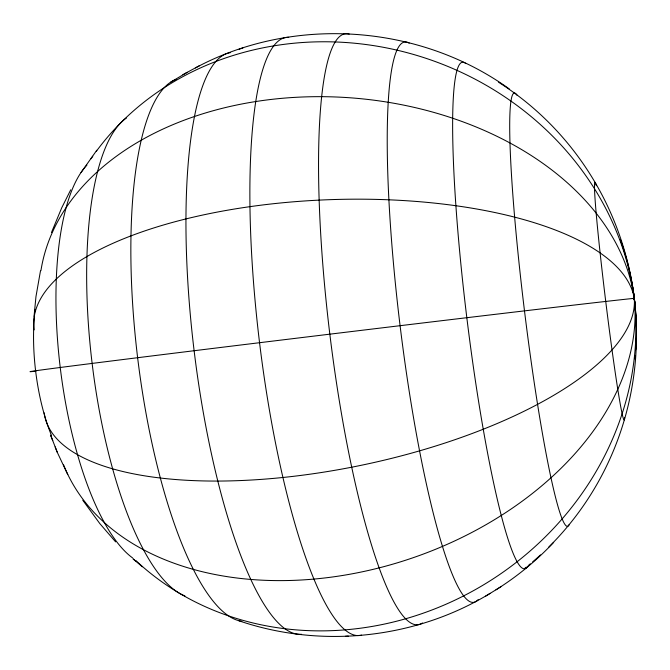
<?xml version="1.0" encoding="UTF-8"?>
<svg xmlns="http://www.w3.org/2000/svg" width="670" height="670" viewBox="0 0 670 670"><rect width="100%" height="100%" fill="white"/><g stroke="black" fill="none" stroke-linecap="round" stroke-linejoin="round"><path stroke-width="1" d="M34.061 316.274L35.962 296.634L40.476 270.898M51.498 232.44L61.74 207.775L70.752 189.761M81.045 172.542L96.782 150.264M553.663 542.39C536.569 560.597 517.098 576.61 495.917 589.843M238.822 620.747C321.265 648.92 415.827 638.795 490.189 593.335M485.407 596.308L500.884 586.753M170.791 82.1L187.248 72.301M195.372 67.938C293.041 15.276 419.328 24.128 509.25 88.909M182.843 74.722L199.601 65.61M239.148 49.245L242.976 47.905M345.385 636.291L348.274 636.115M135.524 560.941L133.062 558.847L142.341 566.803M115.625 541.871L99.805 523.572L82.762 500.214M67.762 474.561L57.193 452.158L50.635 435.182L52.746 440.651M55.166 446.89L57.193 452.158M633.937 295.805L634.549 300.863L633.937 295.88M635.637 316.826A298.887 205.296 4.4 0 0 634.256 298.326A298.753 210.363 -18.9 0 0 629.775 274.507M634.766 306.525A300.78 110.391 -2.3 0 0 634.256 298.326A300.679 117.258 -12.1 0 0 632.145 287.899M633.761 298.108A301.534 3.769 -7.1 0 1 634.256 298.326A296.852 270.705 20.6 0 1 635.713 349.849M620.253 239.542A296.885 269.876 -34.1 0 1 634.256 298.326A296.132 289.867 86.4 0 1 548.839 546.98M498.639 82.284A296.132 289.884 81.8 0 1 634.256 298.326A296.944 268.134 -33 0 1 467.25 594.022A296.944 268.134 -33 0 1 135.708 560.422M91.028 158.773A296.911 268.988 19.5 0 1 92.753 156.278M96.296 151.328A296.911 268.988 19.5 0 1 409.203 53.24A296.911 268.988 19.5 0 1 634.256 298.326A298.837 207.03 -18.6 0 1 393.717 563.889A298.837 207.03 -18.6 0 1 63.591 464.871M40.929 270.655A298.795 208.663 4.8 0 1 339.154 97.133A298.795 208.663 4.8 0 1 634.256 298.326A300.746 112.727 -11.8 0 1 350.695 467.4A300.746 112.727 -11.8 0 1 44.187 412.854M34.17 329.875A300.713 114.939 -2 0 1 316.826 200.238A300.713 114.939 -2 0 1 634.256 298.326A301.534 1.214 -6.9 0 0 326.642 334.556A301.534 1.214 -6.9 0 0 35.879 371.205M540.523 554.902A296.132 289.867 86.4 0 1 532.717 561.803M530.33 563.813A296.132 289.867 86.4 0 1 528.731 565.145M526.302 567.113A296.132 289.867 86.4 0 1 524.677 568.411M635.194 355.938A296.852 270.705 20.6 0 1 634.875 358.969M624.591 417.661A119.679 3.819 83 0 1 605.538 299.833A119.679 3.819 83 0 1 596.292 185.699M569.24 524.577A218.261 16.44 83 0 1 524.158 308.133A218.261 16.44 83 0 1 517.198 95.4M478.137 599.617A282.288 39.237 83 0 1 400.585 329.749A282.288 39.237 83 0 1 409.177 43.106M361.607 635.135A301.282 63.809 83 0 1 259.642 343.417A301.282 63.809 83 0 1 288.703 37.327M241.837 621.291A273.553 76.933 83 0 1 137.635 357.755A273.553 76.933 83 0 1 176.235 79.387M132.66 557.968A206.084 69.446 83 0 1 59.94 365.024A206.084 69.446 83 0 1 86.907 165.155M51.389 435.257A111.12 41.398 83 0 1 34.463 315.788M34.848 311.977A111.12 41.398 83 0 1 35.083 309.909M422.494 622.966A297.723 52.093 83 0 1 330.394 338.744A297.723 52.093 83 0 1 349.221 34.053M301.425 634.256A292.958 72.578 83 0 1 194.258 351.851A292.958 72.578 83 0 1 230.363 52.679M184.903 595.881A243.83 75.961 83 0 1 92.251 364.405A243.83 75.961 83 0 1 126.546 117.945M527.918 566.075A255.178 26.8 83 0 1 467.292 321.491A255.178 26.8 83 0 1 465.784 63.583"/></g></svg>
